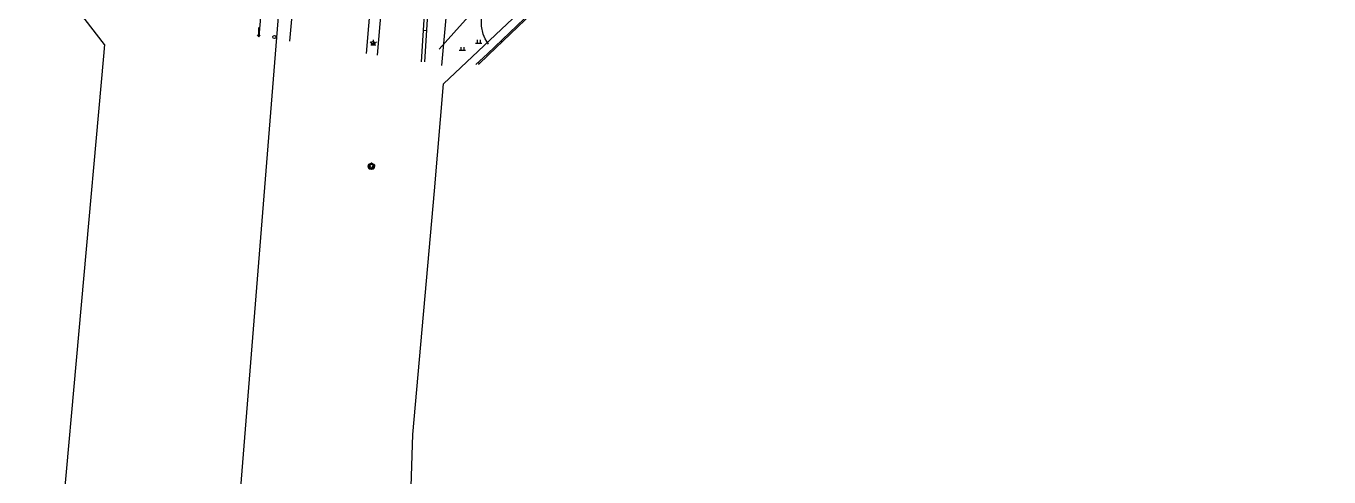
# Model space of a CAD drawing. Extents: x 529262 to 576451, y 2694391 to 2717535.
# Drawn here: x 563316.5 to 563525.2, y 2709225.2 to 2709297.4 of the extents above; entities that cross this region are included whole.
import ezdxf
from ezdxf.xclip import XClip

# ---------------------------------------------------------------- set-up
doc = ezdxf.new("R2010")
doc.units = 0
doc.header["$XCLIPFRAME"] = 0
for name, color, linetype in [('COMPONENT', 8, 'Continuous'), ('DLSS', 4, 'Continuous'), ('JMD', 8, 'Continuous'), ('PP-COM', 7, 'Continuous'), ('RD-中线', 40, 'Continuous'), ('RD-红线', 7, 'Continuous'), ('ZBTZ', 8, 'Continuous')]:
    doc.layers.add(name, color=color, linetype=linetype)
doc.linetypes.add('1161', pattern='A,0,[149,AAA.SHX,S=0.15,R=0,X=0,Y=0],-1.6', length=1.6)

# ---------------------------------------------------------------- blocks, each defined once
blk = doc.blocks.new('A$C19FD0107')
at = {"layer": 'RD-中线', "color": 8, "linetype": 'Continuous', "ltscale": 100}
blk.add_lwpolyline([(-7552.98, 15579.99), (-7614.53, 15224.26, 0.022864), (-7617.97, 15197.05), (-7656.03, 14721.62, -0.017422), (-7658.42, 14700.86), (-7660.81, 14685.05, 0.009555), (-7662.3, 14673.68), (-7679.95, 14515.84, 0.004499), (-7681.05, 14505.09), (-7715.67, 14135.39, -0.025309), (-7720.02, 14105.35), (-7719.35, 14108.74, 0.055468), (-7721.57, 14082.29), (-7691.96, 12988.66), (-7675.22, 12857.93), (-7612.49, 12550.87), (-7521.66, 12281.18), (-7495.03, 12217.99, -0.012701), (-7472.78, 12161.24)], format="xyb", dxfattribs=at)
at = {"layer": 'RD-红线', "color": 8, "linetype": 'Continuous'}
for points in [[(-7668.91, 14903.84), (-7685.3, 14925.08, 0.385076)], [(-7595.17, 14915.89), (-7614.6, 14897.56, 0.382733)]]:
    blk.add_lwpolyline(points, format="xyb", dxfattribs=at)
at = {"layer": 'RD-红线', "color": 8, "linetype": 'Continuous', "flags": 128}
for points in [[(-7668.91, 14903.84), (-7669.06, 14901.96), (-7676.21, 14822.36), (-7681.86, 14798.57), (-7685.83, 14754.44), (-7688.07, 14737.1)], [(-7626.25, 14744.16), (-7625.84, 14751.67), (-7620.47, 14811.38), (-7619.53, 14841.41), (-7616.02, 14880.45), (-7614.6, 14897.56)]]:
    blk.add_lwpolyline(points, dxfattribs=at)
blk = doc.blocks.new('gc120')
at = {"color": 8}
for p, q in [((-0.5, 0.6), (0, 0)), ((0, 0), (0, 3)), ((0, 0), (0.5, 0.6))]:
    blk.add_line(p, q, dxfattribs=at)
blk = doc.blocks.new('gc124')
at = {"color": 8}
for p, q in [((-1, 1), (0, 0)), ((-0.8, 0), (0.8, 0)), ((0, 0), (0, 1.6)), ((0, 0), (1, 1))]:
    blk.add_line(p, q, dxfattribs=at)
blk = doc.blocks.new('gc170')
at = {"color": 8, "linetype": 'Continuous'}
blk.add_circle((0, 0), 0.5, dxfattribs=at)
blk = doc.blocks.new('gc119')
at = {"color": 8}
for p, q in [((-1, 0), (1, 0)), ((-0.5, 1), (-0.5, 0)), ((0.5, 1), (0.5, 0))]:
    blk.add_line(p, q, dxfattribs=at)
blk = doc.blocks.new('*U12')
at = {"linetype": 'Continuous'}
for points in [[(-1.14, -0.07), (-0.87, -0.76), (-1.13, 0.09)], [(-1.13, 0.09), (-0.73, -0.88), (-1.09, 0.24)], [(-0.73, -0.88), (-1.13, 0.09), (-0.87, -0.76)], [(-0.36, 0.24), (-0.55, 0.84), (-1.09, 0.24)], [(-0.73, 0.74), (-1.09, 0.24), (-0.55, 0.84)], [(-1.09, 0.24), (-0.73, 0.74), (-1.01, 0.43)], [(-0.5, -0.19), (-1.09, 0.24), (-0.73, -0.88)], [(-0.88, 0.6), (-1.01, 0.43), (-0.73, 0.74)], [(-0.55, 0.84), (-0.36, 0.24), (-0.35, 0.91)], [(-0.14, 0.93), (-0.35, 0.91), (-0.36, 0.24)], [(-0.14, 0.93), (0.09, 0.24), (0.07, 0.91)], [(0.81, 0.24), (0.07, 0.91), (0.09, 0.24)], [(0.07, 0.91), (0.81, 0.24), (0.27, 0.84)], [(0.22, -0.19), (0.45, -0.88), (0.81, 0.24)], [(0.73, 0.43), (0.27, 0.84), (0.81, 0.24)], [(0.27, 0.84), (0.73, 0.43), (0.45, 0.74)], [(0.6, 0.6), (0.45, 0.74), (0.73, 0.43)], [(0.59, -0.76), (0.81, 0.24), (0.45, -0.88)], [(0.81, 0.24), (0.59, -0.76), (0.85, 0.09)], [(0.7, -0.61), (0.85, 0.09), (0.59, -0.76)], [(0.85, 0.09), (0.7, -0.61), (0.86, -0.07)], [(-0.87, -0.76), (-1.14, -0.07), (-0.98, -0.61)], [(-1.12, -0.26), (-0.98, -0.61), (-1.14, -0.07)], [(-0.98, -0.61), (-1.12, -0.26), (-1.07, -0.44)], [(-0.73, -0.88), (-0.55, -0.98), (-0.14, -0.45)], [(-0.35, -1.05), (-0.14, -0.45), (-0.55, -0.98)], [(-0.14, -0.45), (-0.35, -1.05), (0.45, -0.88)], [(-0.14, -1.07), (0.45, -0.88), (-0.35, -1.05)], [(0.45, -0.88), (-0.14, -1.07), (0.27, -0.98)], [(0.07, -1.05), (0.27, -0.98), (-0.14, -1.07)], [(0.79, -0.44), (0.86, -0.07), (0.7, -0.61)], [(0.86, -0.07), (0.79, -0.44), (0.84, -0.26)]]:
    blk.add_solid(points, dxfattribs=at)
blk = doc.blocks.new('gcbj0112')
at = {"linetype": 'Continuous'}
for p, q in [((-1.09, 0.24), (-0.5, -0.19)), ((-0.36, 0.24), (-1.09, 0.24)), ((-0.14, 0.93), (-0.36, 0.24)), ((0.09, 0.24), (-0.14, 0.93)), ((0.81, 0.24), (0.09, 0.24)), ((0.22, -0.19), (0.81, 0.24)), ((-0.5, -0.19), (-0.73, -0.88)), ((-0.73, -0.88), (-0.14, -0.45)), ((-0.14, -0.45), (0.45, -0.88)), ((0.45, -0.88), (0.22, -0.19))]:
    blk.add_line(p, q, dxfattribs=at)
blk.add_circle((-0.14, -0.07), 1, dxfattribs=at)
for p in [(-1.09, 0.24), (-0.14, 0.93), (0.81, 0.24), (-0.73, -0.88), (0.45, -0.88)]:
    blk.add_point(p, dxfattribs=at)
blk.add_blockref('*U12', (0, 0), dxfattribs=at)

msp = doc.modelspace()

# ---------------------------------------------------------------- linework, layer by layer
at = {"layer": 'DLSS', "linetype": 'Continuous', "flags": 128}
for points in [[(563353.88, 2709295.738), (563356.05, 2709321.173), (563358.761, 2709353.379), (563360.431, 2709372.609), (563361.322, 2709383.527)], [(563358.788, 2709294.957), (563359.555, 2709303.812), (563362.216, 2709335.564), (563366.399, 2709383.241)], [(563372.837, 2709292.723), (563377.362, 2709346.027), (563375.495, 2709346.214), (563370.976, 2709293.019)]]:
    msp.add_lwpolyline(points, dxfattribs=at)
at = {"layer": 'JMD', "linetype": 'Continuous'}
msp.add_line((563380.703, 2709296.646), (563380.204, 2709296.677), dxfattribs=at)
at = {"layer": 'JMD', "linetype": 'Continuous', "flags": 128}
for points in [[(563379.888, 2709291.687), (563383.189, 2709343.942), (563386.408, 2709343.648)], [(563380.387, 2709291.656), (563383.656, 2709343.397), (563386.363, 2709343.15)], [(563422.961, 2709307.17), (563404.552, 2709306.472), (563390.431, 2709292.98), (563388.589, 2709291.254)], [(563413.735, 2709306.82), (563404.552, 2709306.472), (563390.431, 2709292.98), (563388.589, 2709291.254)], [(563422.97, 2709306.92), (563404.656, 2709306.226), (563390.602, 2709292.798), (563388.973, 2709291.272)], [(563413.76, 2709306.571), (563404.656, 2709306.226), (563390.602, 2709292.798), (563388.973, 2709291.272)]]:
    msp.add_lwpolyline(points, dxfattribs=at)
at = {"layer": 'JMD', "linetype": 'Continuous'}
for points in [[(563392.565, 2709295.02), (563392.738, 2709294.839)], [(563388.937, 2709291.58), (563389.108, 2709291.398)]]:
    msp.add_lwpolyline(points, dxfattribs=at)
at = {"layer": 'ZBTZ', "flags": 128}
for points in [[(563383.114, 2709291.089), (563391.289, 2709381.231)], [(563390.602, 2709294.506), (563390.042, 2709295.353), (563389.725, 2709296.088), (563389.486, 2709297.367), (563389.467, 2709298.698), (563389.751, 2709300.366), (563390.117, 2709301.409), (563390.705, 2709302.351), (563391.361, 2709303.204), (563392.104, 2709303.973), (563392.455, 2709304.263), (563392.8, 2709304.413), (563393.329, 2709304.468), (563394.437, 2709304.45), (563397.444, 2709304.169), (563399.573, 2709304.042), (563400.233, 2709304.144), (563400.377, 2709304.398), (563400.537, 2709305.131), (563400.774, 2709309.296), (563400.719, 2709309.867), (563400.42, 2709310.178), (563399.396, 2709310.557), (563398.485, 2709310.62)]]:
    msp.add_lwpolyline(points, dxfattribs=at)
at = {"layer": 'ZBTZ', "linetype": '1161', "flags": 128}
msp.add_lwpolyline([(563509.444, 2709313.749), (563503.319, 2709315.82), (563454.234, 2709316.244), (563413.901, 2709314.66), (563399.608, 2709312.175), (563395.383, 2709307.89), (563382.69, 2709293.677)], dxfattribs=at)

# ---------------------------------------------------------------- block references
at = {"layer": 'COMPONENT', "linetype": 'Continuous', "xscale": 0.5, "yscale": 0.5}
msp.add_blockref('gcbj0112', (563371.918, 2709274.993, 0.295), dxfattribs=at)
at = {"layer": 'PP-COM'}
ref = msp.add_blockref('A$C19FD0107', (570997.993, 2694390.603), dxfattribs=at)
XClip(ref).set_block_clipping_path([(-9366.4383134884, 14428.6043910822), (-3328.4480743363, 17452.7484863754)])
at = {"layer": 'ZBTZ', "linetype": 'Continuous', "xscale": 0.5, "yscale": 0.5}
for name, p in [('gc120', (563353.788, 2709295.681)), ('gc124', (563372.169, 2709294.389)), ('gc119', (563386.409, 2709293.534)), ('gc119', (563389.037, 2709294.671))]:
    msp.add_blockref(name, p, dxfattribs=at)
at = {"layer": 'ZBTZ', "linetype": 'Continuous'}
for p, xscale, yscale, rotation in [((563356.304, 2709295.651), 0.5000000001477244, 0.5000000001477244, 85.09837041178842), ((563372.083, 2709294.672), 0.5000000001629189, 0.5000000001629189, 265.2572602583416)]:
    msp.add_blockref('gc170', p, dxfattribs=dict(at, xscale=xscale, yscale=yscale, rotation=rotation))

doc.saveas('drawing.dxf')
